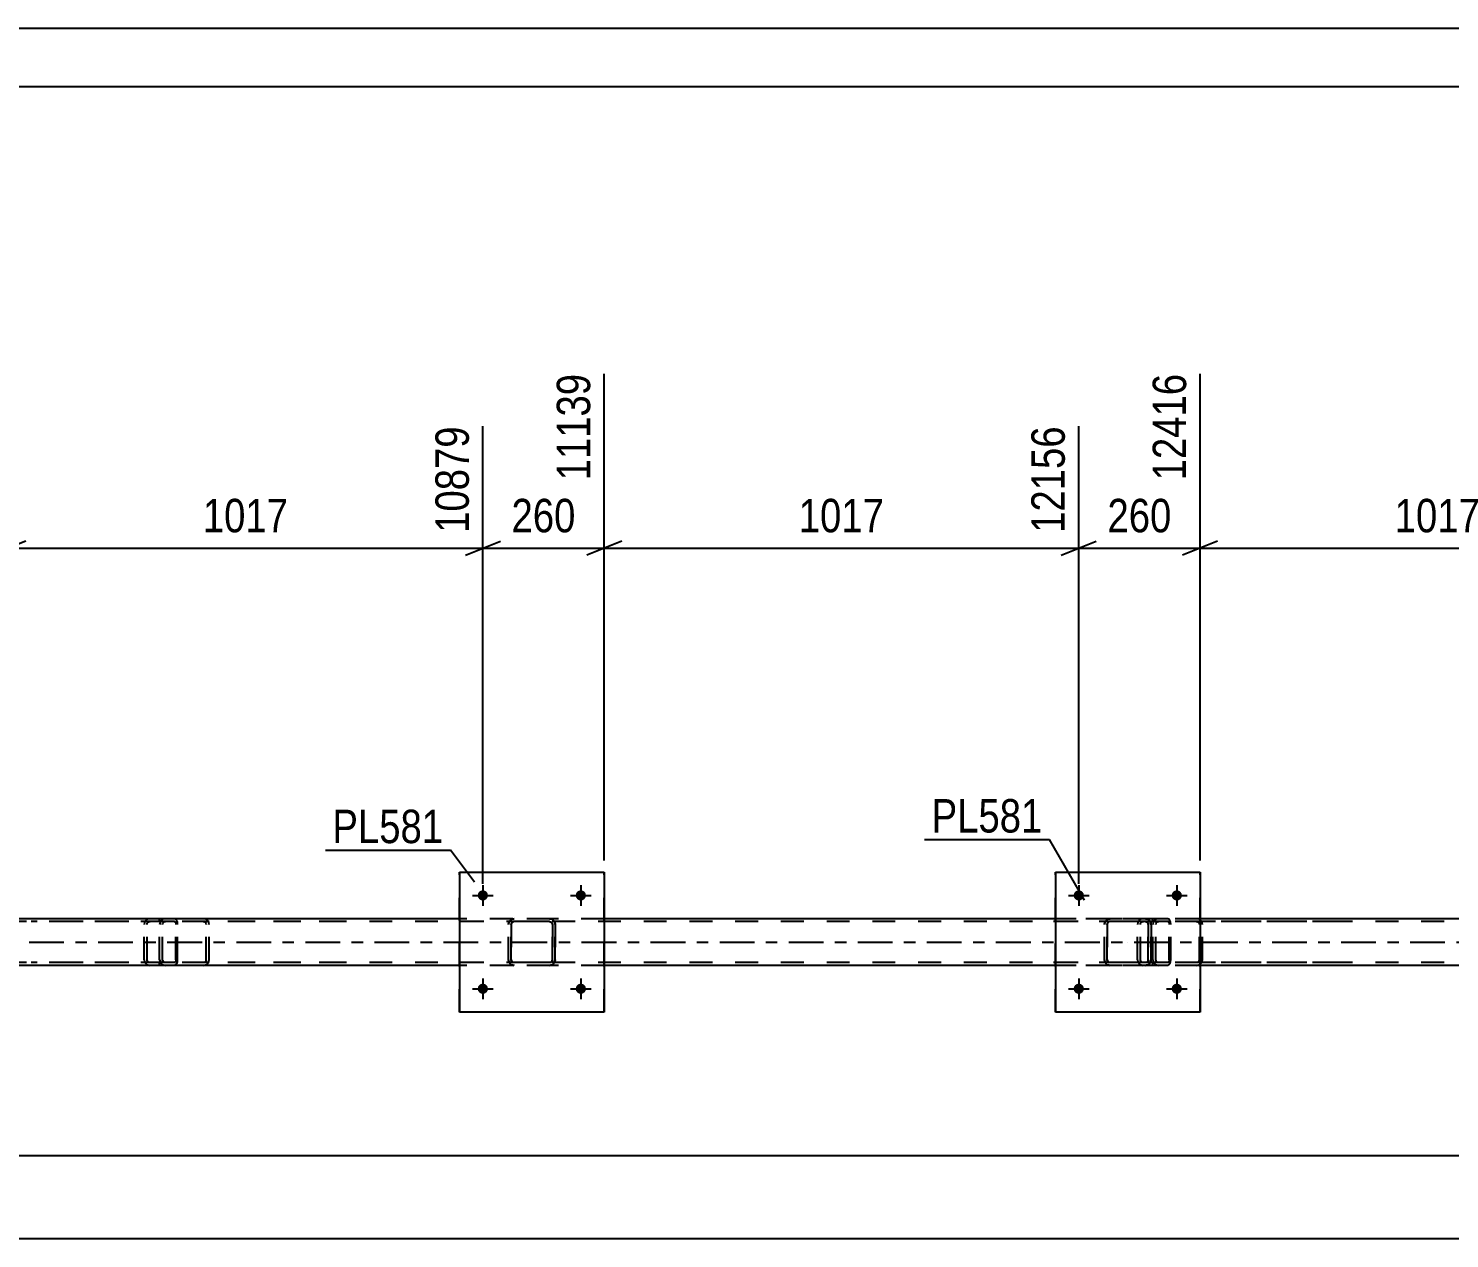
# Model space of a CAD drawing. Header units: millimetres. Extents: x -94 to 747, y -294 to 300.
# Drawn here: x 328.8 to 450.7, y 196.2 to 299.9 of the extents above; entities that cross this region are included whole.
import ezdxf

# ---------------------------------------------------------------- set-up
doc = ezdxf.new("R2010")
doc.units = ezdxf.units.MM
doc.linetypes.add('DXK_LINE_DOT2', pattern=[3.9198, 1.9599, -1.9599])
doc.linetypes.add('DXK_LINE_DOT3', pattern=[5.9187, 2.979, -0.9799, 0.9799, -0.9799])
doc.styles.add('Arial Narrow', font='ARIALN.TTF', dxfattribs={"height": 0.2})

# ---------------------------------------------------------------- blocks, each defined once
blk = doc.blocks.new('Unknown-200058970-1133')
at = {"color": 5, "linetype": 'Continuous'}
for p, q in [((747.21, 299.87), (-93.79, 299.87)), ((742.21, 294.87), (-88.79, 294.87))]:
    blk.add_line(p, q, dxfattribs=at)
blk = doc.blocks.new('Bolt-200058970-3378 - 3242')
at = {"linetype": 'Continuous'}
for points in [[(419.31, 217.57, -1), (418.43, 217.57, -1)], [(427.71, 217.57, -1), (426.83, 217.57, -1)]]:
    blk.add_hatch(color=1, dxfattribs=at).paths.add_polyline_path(points)
at = {"color": 1, "linetype": 'Continuous'}
for p, q in [((418.87, 218.45), (418.87, 216.69)), ((427.27, 218.45), (427.27, 216.69)), ((417.99, 217.57), (419.75, 217.57)), ((426.39, 217.57), (428.15, 217.57))]:
    blk.add_line(p, q, dxfattribs=at)
blk = doc.blocks.new('Part-200058970-3280 - 3242')
at = {"color": 2, "linetype": 'Continuous'}
for p, q in [((365.79, 227.57), (365.79, 215.57)), ((365.79, 227.57), (378.19, 227.57)), ((378.19, 227.57), (378.19, 215.57)), ((378.19, 215.57), (365.79, 215.57))]:
    blk.add_line(p, q, dxfattribs=at)
at = {"color": 7, "linetype": 'DXK_LINE_DOT2'}
for p, q in [((365.79, 215.57), (365.79, 227.57)), ((378.19, 215.57), (378.19, 227.57))]:
    blk.add_line(p, q, dxfattribs=at)
blk = doc.blocks.new('Part-200058970-3291 - 3242')
at = {"color": 7, "linetype": 'DXK_LINE_DOT2'}
for p, q in [((421.07, 223.09), (421.1, 223.28)), ((421.1, 223.28), (421.07, 223.09)), ((421.07, 220.05), (421.07, 223.09)), ((421.07, 223.09), (421.07, 223.09)), ((421.07, 220.05), (421.07, 223.09)), ((421.31, 223.09), (421.33, 223.18)), ((421.33, 223.18), (421.31, 223.09)), ((421.31, 220.05), (421.31, 223.09)), ((421.31, 223.09), (421.31, 223.09)), ((421.31, 223.09), (421.31, 220.05)), ((421.33, 223.18), (421.38, 223.26)), ((421.38, 223.26), (421.33, 223.18)), ((421.36, 223.54), (421.55, 223.57)), ((421.55, 223.57), (421.36, 223.54)), ((421.38, 223.26), (421.46, 223.31)), ((421.46, 223.31), (421.38, 223.26)), ((421.55, 223.33), (421.46, 223.31)), ((424.59, 223.57), (421.55, 223.57)), ((424.59, 223.33), (421.55, 223.33)), ((424.59, 223.57), (424.77, 223.54)), ((424.77, 223.54), (424.59, 223.57)), ((424.59, 223.33), (424.68, 223.31)), ((424.68, 223.31), (424.76, 223.26)), ((424.76, 223.26), (424.68, 223.31)), ((424.76, 223.26), (424.81, 223.18)), ((424.81, 223.18), (424.76, 223.26)), ((424.81, 223.18), (424.83, 223.09)), ((424.83, 223.09), (424.81, 223.18)), ((424.83, 220.05), (424.83, 223.09)), ((424.83, 223.09), (424.83, 223.09)), ((424.83, 223.09), (424.83, 220.05)), ((425.03, 223.28), (425.07, 223.09)), ((425.07, 223.09), (425.03, 223.28)), ((425.07, 220.05), (425.07, 223.09)), ((425.07, 223.09), (425.07, 223.09)), ((425.07, 223.09), (425.07, 220.05)), ((421.07, 220.05), (421.07, 220.05)), ((421.1, 219.87), (421.07, 220.05)), ((421.07, 220.05), (421.1, 219.87)), ((421.31, 220.05), (421.31, 220.05)), ((421.33, 219.96), (421.31, 220.05)), ((421.31, 220.05), (421.33, 219.96)), ((421.38, 219.88), (421.33, 219.96)), ((421.33, 219.96), (421.38, 219.88)), ((421.55, 219.57), (421.36, 219.61)), ((421.36, 219.61), (421.55, 219.57)), ((421.46, 219.83), (421.38, 219.88)), ((421.38, 219.88), (421.46, 219.83)), ((421.55, 219.81), (421.46, 219.83)), ((424.59, 219.81), (421.55, 219.81)), ((424.59, 219.57), (421.55, 219.57)), ((424.68, 219.83), (424.59, 219.81)), ((424.77, 219.61), (424.59, 219.57)), ((424.59, 219.57), (424.77, 219.61)), ((424.76, 219.88), (424.68, 219.83)), ((424.68, 219.83), (424.76, 219.88)), ((424.81, 219.96), (424.76, 219.88)), ((424.76, 219.88), (424.81, 219.96)), ((424.83, 220.05), (424.81, 219.96)), ((424.81, 219.96), (424.83, 220.05)), ((424.83, 220.05), (424.83, 220.05)), ((425.07, 220.05), (425.03, 219.87)), ((425.03, 219.87), (425.07, 220.05)), ((425.07, 220.05), (425.07, 220.05))]:
    blk.add_line(p, q, dxfattribs=at)
at = {"color": 7, "linetype": 'DXK_LINE_DOT3'}
blk.add_line((423.07, 221.57), (423.07, 221.57), dxfattribs=at)
at = {"color": 7, "linetype": 'DXK_LINE_DOT2'}
for centre, start, end in [((421.55, 223.09), 112.5, 157.5), ((421.55, 223.09), 112.5, 157.5), ((424.59, 223.09), 22.5, 67.5), ((424.59, 223.09), 22.5, 67.5), ((421.55, 220.05), 202.5, 247.5), ((421.55, 220.05), 202.5, 247.5), ((424.59, 220.05), 292.5, 337.5), ((424.59, 220.05), 292.5, 337.5)]:
    blk.add_arc(centre, 0.48, start, end, dxfattribs=at)
blk = doc.blocks.new('Bolt-200058970-3420 - 3242')
at = {"linetype": 'Continuous'}
for points in [[(368.23, 217.57, -1), (367.35, 217.57, -1)], [(376.63, 217.57, -1), (375.75, 217.57, -1)]]:
    blk.add_hatch(color=1, dxfattribs=at).paths.add_polyline_path(points)
at = {"color": 1, "linetype": 'Continuous'}
for p, q in [((367.79, 218.45), (367.79, 216.69)), ((376.19, 218.45), (376.19, 216.69)), ((366.91, 217.57), (368.67, 217.57)), ((375.31, 217.57), (377.07, 217.57))]:
    blk.add_line(p, q, dxfattribs=at)
blk = doc.blocks.new('Part-200058970-3296 - 3242')
at = {"color": 2, "linetype": 'Continuous'}
for p, q in [((416.87, 227.57), (416.87, 215.57)), ((416.87, 227.57), (429.27, 227.57)), ((429.27, 227.57), (429.27, 215.57)), ((429.27, 215.57), (416.87, 215.57))]:
    blk.add_line(p, q, dxfattribs=at)
at = {"color": 7, "linetype": 'DXK_LINE_DOT2'}
for p, q in [((416.87, 215.57), (416.87, 227.57)), ((429.27, 215.57), (429.27, 227.57))]:
    blk.add_line(p, q, dxfattribs=at)
blk = doc.blocks.new('Part-200058970-3372 - 3242')
at = {"color": 7, "linetype": 'DXK_LINE_DOT2'}
for p, q in [((654.01, 223.33), (-8.46, 223.33)), ((378.19, 223.57), (365.79, 223.57)), ((429.27, 223.57), (416.87, 223.57)), ((654.01, 219.81), (-8.46, 219.81)), ((378.19, 219.57), (365.79, 219.57)), ((429.27, 219.57), (416.87, 219.57))]:
    blk.add_line(p, q, dxfattribs=at)
at = {"color": 2, "linetype": 'Continuous'}
for p, q in [((365.79, 223.57), (327.11, 223.57)), ((416.87, 223.57), (378.19, 223.57)), ((467.95, 223.57), (429.27, 223.57)), ((365.79, 219.57), (327.11, 219.57)), ((416.87, 219.57), (378.19, 219.57)), ((467.95, 219.57), (429.27, 219.57))]:
    blk.add_line(p, q, dxfattribs=at)
at = {"color": 7, "linetype": 'DXK_LINE_DOT3'}
blk.add_line((-8.46, 221.57), (654.01, 221.57), dxfattribs=at)
blk = doc.blocks.new('Bolt-200058970-3379 - 3242')
at = {"linetype": 'Continuous'}
for points in [[(419.31, 225.57, -1), (418.43, 225.57, -1)], [(427.71, 225.57, -1), (426.83, 225.57, -1)]]:
    blk.add_hatch(color=1, dxfattribs=at).paths.add_polyline_path(points)
at = {"color": 1, "linetype": 'Continuous'}
for p, q in [((417.99, 225.57), (419.75, 225.57)), ((418.87, 226.45), (418.87, 224.69)), ((426.39, 225.57), (428.15, 225.57)), ((427.27, 226.45), (427.27, 224.69))]:
    blk.add_line(p, q, dxfattribs=at)
blk = doc.blocks.new('Part-200058970-3415 - 3242')
at = {"color": 7, "linetype": 'DXK_LINE_DOT2'}
for p, q in [((369.99, 223.09), (370.02, 223.28)), ((370.02, 223.28), (369.99, 223.09)), ((369.99, 220.05), (369.99, 223.09)), ((369.99, 223.09), (369.99, 223.09)), ((369.99, 220.05), (369.99, 223.09)), ((370.23, 223.09), (370.25, 223.18)), ((370.25, 223.18), (370.23, 223.09)), ((370.23, 220.05), (370.23, 223.09)), ((370.23, 223.09), (370.23, 223.09)), ((370.23, 223.09), (370.23, 220.05)), ((370.25, 223.18), (370.3, 223.26)), ((370.3, 223.26), (370.25, 223.18)), ((370.28, 223.54), (370.47, 223.57)), ((370.47, 223.57), (370.28, 223.54)), ((370.3, 223.26), (370.38, 223.31)), ((370.38, 223.31), (370.3, 223.26)), ((370.47, 223.33), (370.38, 223.31)), ((373.51, 223.57), (370.47, 223.57)), ((373.51, 223.33), (370.47, 223.33)), ((373.51, 223.57), (373.69, 223.54)), ((373.69, 223.54), (373.51, 223.57)), ((373.51, 223.33), (373.6, 223.31)), ((373.6, 223.31), (373.68, 223.26)), ((373.68, 223.26), (373.6, 223.31)), ((373.68, 223.26), (373.73, 223.18)), ((373.73, 223.18), (373.68, 223.26)), ((373.73, 223.18), (373.75, 223.09)), ((373.75, 223.09), (373.73, 223.18)), ((373.75, 220.05), (373.75, 223.09)), ((373.75, 223.09), (373.75, 223.09)), ((373.75, 223.09), (373.75, 220.05)), ((373.95, 223.28), (373.99, 223.09)), ((373.99, 223.09), (373.95, 223.28)), ((373.99, 220.05), (373.99, 223.09)), ((373.99, 223.09), (373.99, 223.09)), ((373.99, 223.09), (373.99, 220.05)), ((369.99, 220.05), (369.99, 220.05)), ((370.02, 219.87), (369.99, 220.05)), ((369.99, 220.05), (370.02, 219.87)), ((370.23, 220.05), (370.23, 220.05)), ((370.25, 219.96), (370.23, 220.05)), ((370.23, 220.05), (370.25, 219.96)), ((370.3, 219.88), (370.25, 219.96)), ((370.25, 219.96), (370.3, 219.88)), ((370.47, 219.57), (370.28, 219.61)), ((370.28, 219.61), (370.47, 219.57)), ((370.38, 219.83), (370.3, 219.88)), ((370.3, 219.88), (370.38, 219.83)), ((370.47, 219.81), (370.38, 219.83)), ((373.51, 219.81), (370.47, 219.81)), ((373.51, 219.57), (370.47, 219.57)), ((373.6, 219.83), (373.51, 219.81)), ((373.69, 219.61), (373.51, 219.57)), ((373.51, 219.57), (373.69, 219.61)), ((373.68, 219.88), (373.6, 219.83)), ((373.6, 219.83), (373.68, 219.88)), ((373.73, 219.96), (373.68, 219.88)), ((373.68, 219.88), (373.73, 219.96)), ((373.75, 220.05), (373.73, 219.96)), ((373.73, 219.96), (373.75, 220.05)), ((373.75, 220.05), (373.75, 220.05)), ((373.99, 220.05), (373.95, 219.87)), ((373.95, 219.87), (373.99, 220.05)), ((373.99, 220.05), (373.99, 220.05))]:
    blk.add_line(p, q, dxfattribs=at)
at = {"color": 7, "linetype": 'DXK_LINE_DOT3'}
blk.add_line((371.99, 221.57), (371.99, 221.57), dxfattribs=at)
at = {"color": 7, "linetype": 'DXK_LINE_DOT2'}
for centre, start, end in [((370.47, 223.09), 112.5, 157.5), ((370.47, 223.09), 112.5, 157.5), ((373.51, 223.09), 22.5, 67.5), ((373.51, 223.09), 22.5, 67.5), ((370.47, 220.05), 202.5, 247.5), ((370.47, 220.05), 202.5, 247.5), ((373.51, 220.05), 292.5, 337.5), ((373.51, 220.05), 292.5, 337.5)]:
    blk.add_arc(centre, 0.48, start, end, dxfattribs=at)
blk = doc.blocks.new('Bolt-200058970-3421 - 3242')
at = {"linetype": 'Continuous'}
for points in [[(368.23, 225.57, -1), (367.35, 225.57, -1)], [(376.63, 225.57, -1), (375.75, 225.57, -1)]]:
    blk.add_hatch(color=1, dxfattribs=at).paths.add_polyline_path(points)
at = {"color": 1, "linetype": 'Continuous'}
for p, q in [((366.91, 225.57), (368.67, 225.57)), ((367.79, 226.45), (367.79, 224.69)), ((375.31, 225.57), (377.07, 225.57)), ((376.19, 226.45), (376.19, 224.69))]:
    blk.add_line(p, q, dxfattribs=at)
blk = doc.blocks.new('Part-200058970-3479 - 3242')
at = {"color": 7, "linetype": 'DXK_LINE_DOT2'}
for p, q in [((426.49, 223.57), (414.21, 223.57)), ((426.49, 223.33), (414.21, 223.33)), ((423.93, 223.26), (423.9, 223.09)), ((423.9, 220.05), (423.9, 223.09)), ((423.94, 223.28), (423.93, 223.26)), ((424.15, 223.09), (424.17, 223.18)), ((424.15, 220.05), (424.15, 223.09)), ((424.17, 223.18), (424.22, 223.26)), ((424.4, 223.57), (424.21, 223.54)), ((424.22, 223.26), (424.3, 223.31)), ((424.3, 223.31), (424.4, 223.33)), ((425.21, 223.33), (425.21, 223.57)), ((426.59, 223.54), (426.49, 223.57)), ((426.49, 223.33), (426.54, 223.31)), ((426.54, 223.31), (426.59, 223.26)), ((426.68, 223.43), (426.59, 223.54)), ((426.59, 223.26), (426.62, 223.18)), ((426.62, 223.18), (426.63, 223.09)), ((426.63, 220.05), (426.63, 223.09)), ((426.74, 223.28), (426.68, 223.43)), ((426.76, 223.09), (426.74, 223.28)), ((426.76, 220.05), (426.76, 223.09)), ((426.49, 219.81), (414.21, 219.81)), ((426.49, 219.57), (414.21, 219.57)), ((423.9, 220.05), (423.94, 219.87)), ((424.17, 219.96), (424.15, 220.05)), ((424.22, 219.88), (424.17, 219.96)), ((424.21, 219.61), (424.4, 219.57)), ((424.3, 219.83), (424.22, 219.88)), ((424.4, 219.81), (424.3, 219.83)), ((425.21, 219.57), (425.21, 219.81)), ((426.54, 219.83), (426.49, 219.81)), ((426.49, 219.57), (426.59, 219.61)), ((426.59, 219.88), (426.54, 219.83)), ((426.62, 219.96), (426.59, 219.88)), ((426.59, 219.61), (426.68, 219.71)), ((426.63, 220.05), (426.62, 219.96)), ((426.68, 219.71), (426.74, 219.87)), ((426.74, 219.87), (426.76, 220.05))]:
    blk.add_line(p, q, dxfattribs=at)
for centre, start, end in [((424.39, 223.08), 111.1941, 156.1506), ((424.39, 220.07), 203.8494, 248.8059)]:
    blk.add_arc(centre, 0.492, start, end, dxfattribs=at)
blk = doc.blocks.new('Part-200058970-3483 - 3242')
at = {"color": 7, "linetype": 'DXK_LINE_DOT2'}
for p, q in [((425.25, 223.26), (425.21, 223.09)), ((425.21, 220.05), (425.21, 223.09)), ((425.25, 223.28), (425.25, 223.26)), ((425.47, 223.09), (425.49, 223.18)), ((425.47, 220.05), (425.47, 223.09)), ((425.49, 223.18), (425.54, 223.26)), ((425.73, 223.57), (425.53, 223.54)), ((425.54, 223.26), (425.63, 223.31)), ((425.63, 223.31), (425.73, 223.33)), ((440.86, 223.57), (425.73, 223.57)), ((440.86, 223.33), (425.73, 223.33)), ((429.16, 223.54), (428.96, 223.57)), ((428.96, 223.33), (429.06, 223.31)), ((429.06, 223.31), (429.14, 223.26)), ((429.14, 223.26), (429.2, 223.18)), ((429.2, 223.18), (429.22, 223.09)), ((429.22, 220.05), (429.22, 223.09)), ((429.44, 223.26), (429.43, 223.28)), ((429.47, 223.09), (429.44, 223.26)), ((429.47, 220.05), (429.47, 223.09)), ((425.21, 220.05), (425.25, 219.87)), ((425.49, 219.96), (425.47, 220.05)), ((425.54, 219.88), (425.49, 219.96)), ((425.53, 219.61), (425.73, 219.57)), ((425.63, 219.83), (425.54, 219.88)), ((425.73, 219.81), (425.63, 219.83)), ((440.86, 219.81), (425.73, 219.81)), ((440.86, 219.57), (425.73, 219.57)), ((429.06, 219.83), (428.96, 219.81)), ((428.96, 219.57), (429.16, 219.61)), ((429.14, 219.88), (429.06, 219.83)), ((429.2, 219.96), (429.14, 219.88)), ((429.22, 220.05), (429.2, 219.96)), ((429.43, 219.87), (429.47, 220.05))]:
    blk.add_line(p, q, dxfattribs=at)
for centre, start, end in [((425.71, 223.07), 110.7583, 155.68), ((428.98, 223.07), 24.32, 69.2417), ((425.71, 220.07), 204.32, 249.2417), ((428.98, 220.07), 290.7583, 335.68)]:
    blk.add_arc(centre, 0.496, start, end, dxfattribs=at)
blk = doc.blocks.new('Part-200058970-3484 - 3242')
at = {"color": 7, "linetype": 'DXK_LINE_DOT2'}
for p, q in [((340.12, 223.26), (340.08, 223.09)), ((340.08, 220.05), (340.08, 223.09)), ((340.12, 223.28), (340.12, 223.26)), ((340.34, 223.09), (340.36, 223.18)), ((340.34, 220.05), (340.34, 223.09)), ((340.36, 223.18), (340.41, 223.26)), ((340.59, 223.57), (340.4, 223.54)), ((340.41, 223.26), (340.49, 223.31)), ((340.49, 223.31), (340.59, 223.33)), ((355.73, 223.57), (340.59, 223.57)), ((355.73, 223.33), (340.59, 223.33)), ((344.02, 223.54), (343.83, 223.57)), ((343.83, 223.33), (343.92, 223.31)), ((343.92, 223.31), (344.01, 223.26)), ((344.01, 223.26), (344.06, 223.18)), ((344.06, 223.18), (344.08, 223.09)), ((344.08, 220.05), (344.08, 223.09)), ((344.3, 223.26), (344.3, 223.28)), ((344.34, 223.09), (344.3, 223.26)), ((344.34, 220.05), (344.34, 223.09)), ((340.08, 220.05), (340.12, 219.87)), ((340.36, 219.96), (340.34, 220.05)), ((340.41, 219.88), (340.36, 219.96)), ((340.4, 219.61), (340.59, 219.57)), ((340.49, 219.83), (340.41, 219.88)), ((340.59, 219.81), (340.49, 219.83)), ((355.73, 219.81), (340.59, 219.81)), ((355.73, 219.57), (340.59, 219.57)), ((343.92, 219.83), (343.83, 219.81)), ((343.83, 219.57), (344.02, 219.61)), ((344.01, 219.88), (343.92, 219.83)), ((344.06, 219.96), (344.01, 219.88)), ((344.08, 220.05), (344.06, 219.96)), ((344.3, 219.87), (344.34, 220.05))]:
    blk.add_line(p, q, dxfattribs=at)
for centre, start, end in [((340.57, 223.07), 110.7583, 155.68), ((343.85, 223.07), 24.32, 69.2417), ((340.57, 220.07), 204.32, 249.2417), ((343.85, 220.07), 290.7583, 335.68)]:
    blk.add_arc(centre, 0.496, start, end, dxfattribs=at)
blk = doc.blocks.new('Part-200058970-3507 - 3242')
at = {"color": 7, "linetype": 'DXK_LINE_DOT2'}
for p, q in [((341.36, 223.57), (329.08, 223.57)), ((341.36, 223.33), (329.08, 223.33)), ((338.8, 223.26), (338.76, 223.09)), ((338.76, 220.05), (338.76, 223.09)), ((338.8, 223.28), (338.8, 223.26)), ((339.01, 223.09), (339.03, 223.18)), ((339.01, 220.05), (339.01, 223.09)), ((339.03, 223.18), (339.09, 223.26)), ((339.27, 223.57), (339.07, 223.54)), ((339.09, 223.26), (339.17, 223.31)), ((339.17, 223.31), (339.27, 223.33)), ((340.08, 223.33), (340.08, 223.57)), ((341.46, 223.54), (341.36, 223.57)), ((341.36, 223.33), (341.41, 223.31)), ((341.41, 223.31), (341.45, 223.26)), ((341.45, 223.26), (341.48, 223.18)), ((341.55, 223.43), (341.46, 223.54)), ((341.48, 223.18), (341.49, 223.09)), ((341.49, 220.05), (341.49, 223.09)), ((341.61, 223.28), (341.55, 223.43)), ((341.63, 223.09), (341.61, 223.28)), ((341.63, 220.05), (341.63, 223.09)), ((341.36, 219.81), (329.08, 219.81)), ((341.36, 219.57), (329.08, 219.57)), ((338.76, 220.05), (338.8, 219.87)), ((339.03, 219.96), (339.01, 220.05)), ((339.09, 219.88), (339.03, 219.96)), ((339.07, 219.61), (339.27, 219.57)), ((339.17, 219.83), (339.09, 219.88)), ((339.27, 219.81), (339.17, 219.83)), ((340.08, 219.57), (340.08, 219.81)), ((341.41, 219.83), (341.36, 219.81)), ((341.36, 219.57), (341.46, 219.61)), ((341.45, 219.88), (341.41, 219.83)), ((341.48, 219.96), (341.45, 219.88)), ((341.46, 219.61), (341.55, 219.71)), ((341.49, 220.05), (341.48, 219.96)), ((341.55, 219.71), (341.61, 219.87)), ((341.61, 219.87), (341.63, 220.05))]:
    blk.add_line(p, q, dxfattribs=at)
for centre, start, end in [((339.25, 223.08), 111.1941, 156.1506), ((339.25, 220.07), 203.8494, 248.8059)]:
    blk.add_arc(centre, 0.492, start, end, dxfattribs=at)
blk = doc.blocks.new('StraightDimension-200058970-3855 - 3242')
at = {"color": 7, "linetype": 'Continuous'}
blk.add_line((-46.22, 196.16), (654.65, 196.16), dxfattribs=at)
blk = doc.blocks.new('StraightDimension-200058970-30537 - 3242')
at = {"color": 7, "linetype": 'Continuous'}
for p, q in [((327.11, 228.57), (327.11, 268.46)), ((367.79, 226.57), (367.79, 265.78)), ((328.61, 255.94), (325.61, 254.74)), ((366.29, 254.74), (369.29, 255.94)), ((327.11, 255.34), (367.79, 255.34))]:
    blk.add_line(p, q, dxfattribs=at)
at = {"color": 0}
blk.add_wipeout([(351.7, 256.09), (351.7, 260.29), (343.19, 260.29), (343.19, 256.09)], dxfattribs=at)
at = {"color": 3, "style": 'Arial Narrow'}
blk.add_text('1017', height=2.863, dxfattribs=at).set_placement((343.79, 256.69))
at = {"color": 0, "linetype": 'Continuous'}
blk.add_wipeout([(367.19, 266.38), (362.99, 266.38), (362.99, 256.04), (367.19, 256.04)], dxfattribs=at)
at = {"color": 3, "linetype": 'Continuous', "style": 'Arial Narrow'}
blk.add_text('10879', height=2.863, rotation=90.0002, dxfattribs=at).set_placement((366.59, 256.64))
blk = doc.blocks.new('StraightDimension-200058970-3966 - 3242')
at = {"color": 7, "linetype": 'Continuous'}
blk.add_line((-45.58, 203.29), (654.01, 203.29), dxfattribs=at)
blk = doc.blocks.new('StraightDimension-200058970-30533 - 3242')
at = {"color": 7, "linetype": 'Continuous'}
for p, q in [((429.27, 228.57), (429.27, 270.28)), ((469.95, 226.57), (469.95, 265.78)), ((430.77, 255.94), (427.77, 254.74)), ((468.45, 254.74), (471.45, 255.94)), ((429.27, 255.34), (469.95, 255.34))]:
    blk.add_line(p, q, dxfattribs=at)
at = {"color": 0}
blk.add_wipeout([(453.86, 256.09), (453.86, 260.29), (445.35, 260.29), (445.35, 256.09)], dxfattribs=at)
at = {"color": 3, "style": 'Arial Narrow'}
blk.add_text('1017', height=2.863, dxfattribs=at).set_placement((445.95, 256.69))
at = {"color": 0, "linetype": 'Continuous'}
blk.add_wipeout([(469.35, 266.38), (465.15, 266.38), (465.15, 256.04), (469.35, 256.04)], dxfattribs=at)
at = {"color": 3, "linetype": 'Continuous', "style": 'Arial Narrow'}
blk.add_text('13433', height=2.863, rotation=90.0002, dxfattribs=at).set_placement((468.75, 256.64))
blk = doc.blocks.new('StraightDimension-200058970-30534 - 3242')
at = {"color": 7, "linetype": 'Continuous'}
for p, q in [((429.27, 228.57), (429.27, 270.28)), ((418.87, 226.57), (418.87, 265.78)), ((417.37, 254.74), (420.37, 255.94)), ((430.77, 255.94), (427.77, 254.74)), ((418.87, 255.34), (429.27, 255.34))]:
    blk.add_line(p, q, dxfattribs=at)
at = {"color": 0}
blk.add_wipeout([(427.41, 256.09), (427.41, 260.29), (420.73, 260.29), (420.73, 256.09)], dxfattribs=at)
at = {"color": 3, "style": 'Arial Narrow'}
blk.add_text('260', height=2.863, dxfattribs=at).set_placement((421.33, 256.69))
at = {"color": 0, "linetype": 'Continuous'}
blk.add_wipeout([(428.67, 270.88), (424.47, 270.88), (424.47, 260.54), (428.67, 260.54)], dxfattribs=at)
at = {"color": 3, "linetype": 'Continuous', "style": 'Arial Narrow'}
blk.add_text('12416', height=2.863, rotation=90.0002, dxfattribs=at).set_placement((428.07, 261.14))
blk = doc.blocks.new('StraightDimension-200058970-30535 - 3242')
at = {"color": 7, "linetype": 'Continuous'}
for p, q in [((378.19, 228.57), (378.19, 270.28)), ((418.87, 226.57), (418.87, 265.78)), ((379.69, 255.94), (376.69, 254.74)), ((417.37, 254.74), (420.37, 255.94)), ((378.19, 255.34), (418.87, 255.34))]:
    blk.add_line(p, q, dxfattribs=at)
at = {"color": 0}
blk.add_wipeout([(402.78, 256.09), (402.78, 260.29), (394.27, 260.29), (394.27, 256.09)], dxfattribs=at)
at = {"color": 3, "style": 'Arial Narrow'}
blk.add_text('1017', height=2.863, dxfattribs=at).set_placement((394.87, 256.69))
at = {"color": 0, "linetype": 'Continuous'}
blk.add_wipeout([(418.27, 266.38), (414.07, 266.38), (414.07, 256.04), (418.27, 256.04)], dxfattribs=at)
at = {"color": 3, "linetype": 'Continuous', "style": 'Arial Narrow'}
blk.add_text('12156', height=2.863, rotation=90.0002, dxfattribs=at).set_placement((417.67, 256.64))
blk = doc.blocks.new('StraightDimension-200058970-30536 - 3242')
at = {"color": 7, "linetype": 'Continuous'}
for p, q in [((378.19, 228.57), (378.19, 270.28)), ((367.79, 226.57), (367.79, 265.78)), ((366.29, 254.74), (369.29, 255.94)), ((379.69, 255.94), (376.69, 254.74)), ((367.79, 255.34), (378.19, 255.34))]:
    blk.add_line(p, q, dxfattribs=at)
at = {"color": 0}
blk.add_wipeout([(376.33, 256.09), (376.33, 260.29), (369.65, 260.29), (369.65, 256.09)], dxfattribs=at)
at = {"color": 3, "style": 'Arial Narrow'}
blk.add_text('260', height=2.863, dxfattribs=at).set_placement((370.25, 256.69))
at = {"color": 0, "linetype": 'Continuous'}
blk.add_wipeout([(377.59, 270.88), (373.39, 270.88), (373.39, 260.54), (377.59, 260.54)], dxfattribs=at)
at = {"color": 3, "linetype": 'Continuous', "style": 'Arial Narrow'}
blk.add_text('11139', height=2.863, rotation=90.0002, dxfattribs=at).set_placement((376.99, 261.14))
blk = doc.blocks.new('Mark-200058970-3276 - 3242')
at = {"color": 0}
blk.add_wipeout([(364.41, 230.05), (364.41, 233.05), (354.9, 233.05), (354.9, 230.05)], dxfattribs=at)
blk.add_wipeout([(364.41, 230.05), (364.41, 233.05), (354.9, 233.05), (354.9, 230.05)], dxfattribs=at)
at = {"color": 30, "linetype": 'Continuous'}
for p in [(354.3, 229.45), (367.07, 226.7)]:
    blk.add_line(p, (365.01, 229.45), dxfattribs=at)
at = {"color": 3, "style": 'Arial Narrow'}
blk.add_text('PL581', height=2.863, dxfattribs=at).set_placement((354.9, 230.05))
blk = doc.blocks.new('Mark-200058970-3292 - 3242')
at = {"color": 0}
blk.add_wipeout([(415.76, 230.96), (415.76, 233.96), (406.26, 233.96), (406.26, 230.96)], dxfattribs=at)
blk.add_wipeout([(415.76, 230.96), (415.76, 233.96), (406.26, 233.96), (406.26, 230.96)], dxfattribs=at)
at = {"color": 30, "linetype": 'Continuous'}
for p in [(405.66, 230.36), (419.36, 225.16)]:
    blk.add_line(p, (416.36, 230.36), dxfattribs=at)
at = {"color": 3, "style": 'Arial Narrow'}
blk.add_text('PL581', height=2.863, dxfattribs=at).set_placement((406.26, 230.96))

msp = doc.modelspace()

# ---------------------------------------------------------------- block references
for name in ['Unknown-200058970-1133', 'Part-200058970-3280 - 3242', 'Part-200058970-3296 - 3242', 'Part-200058970-3372 - 3242', 'Bolt-200058970-3421 - 3242', 'Bolt-200058970-3379 - 3242', 'Part-200058970-3507 - 3242', 'Part-200058970-3484 - 3242', 'Part-200058970-3415 - 3242', 'Part-200058970-3479 - 3242', 'Part-200058970-3291 - 3242', 'Part-200058970-3483 - 3242', 'Bolt-200058970-3420 - 3242', 'Bolt-200058970-3378 - 3242']:
    msp.add_blockref(name, (0, 0))

# ---------------------------------------------------------------- next in the draw order: block references
for name in ['StraightDimension-200058970-30533 - 3242', 'StraightDimension-200058970-30537 - 3242', 'StraightDimension-200058970-3855 - 3242']:
    msp.add_blockref(name, (0, 0))

# ---------------------------------------------------------------- next in the draw order: block references
for name in ['StraightDimension-200058970-30534 - 3242', 'StraightDimension-200058970-3966 - 3242']:
    msp.add_blockref(name, (0, 0))

# ---------------------------------------------------------------- next in the draw order: block references
msp.add_blockref('StraightDimension-200058970-30535 - 3242', (0, 0))

# ---------------------------------------------------------------- next in the draw order: block references
for name in ['StraightDimension-200058970-30536 - 3242', 'Mark-200058970-3292 - 3242']:
    msp.add_blockref(name, (0, 0))

# ---------------------------------------------------------------- next in the draw order: block references
msp.add_blockref('Mark-200058970-3276 - 3242', (0, 0))

doc.saveas('drawing.dxf')
